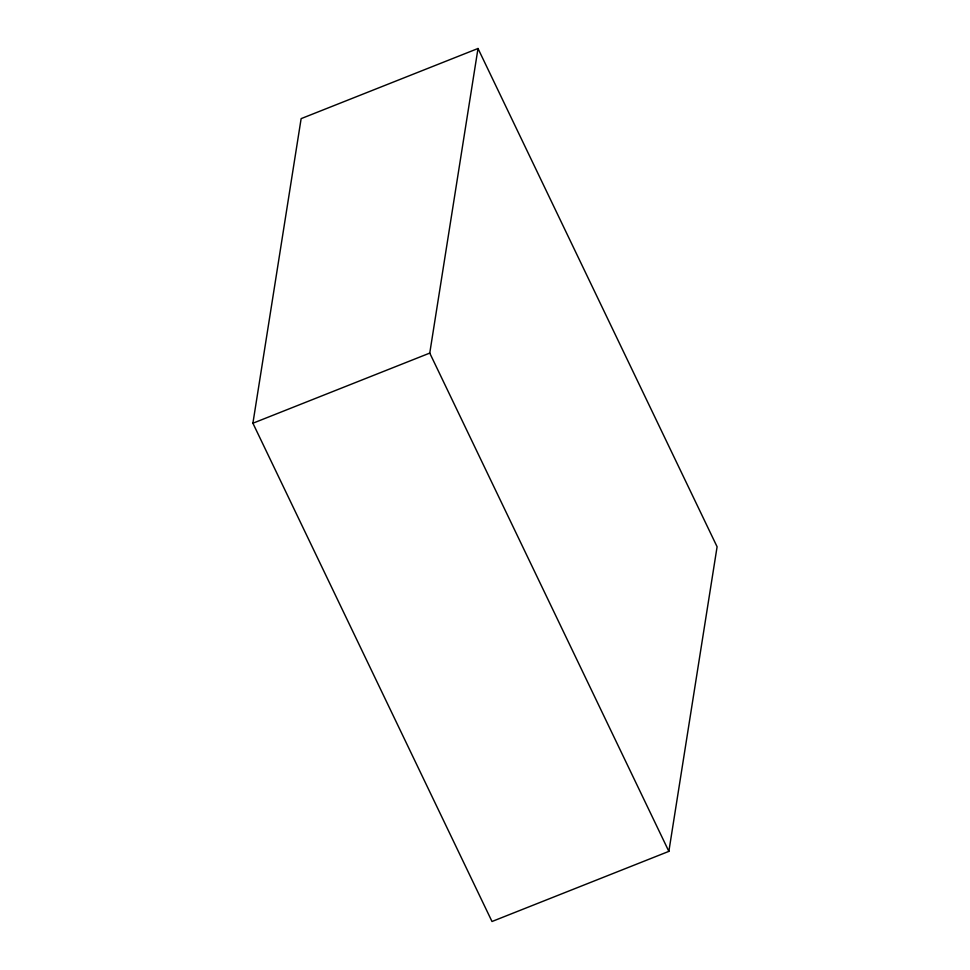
<?xml version="1.0" encoding="UTF-8"?>
<svg xmlns="http://www.w3.org/2000/svg" width="970" height="970" viewBox="0 0 970 970"><rect width="100%" height="100%" fill="white"/><g stroke="black" fill="none" stroke-linecap="round" stroke-linejoin="round"><path stroke-width="1.45" d="M252.903 423.223L301.137 118.631L478.004 48.5L717.097 546.777L668.863 851.369L491.996 921.5L252.903 423.223L429.758 353.092L478.004 48.5M429.758 353.092L668.863 851.369"/></g></svg>
